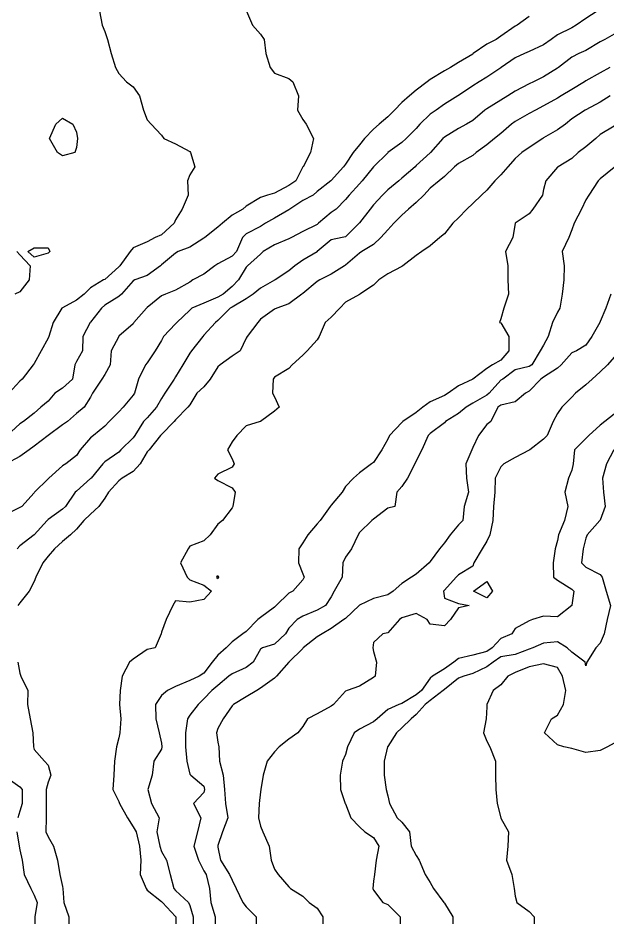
# Model space of a CAD drawing. Header units: metres. Extents: x 2681030 to 2681330, y 1246000 to 1246290.
# Drawn here: x 2681222.69 to 2681243.53, y 1246000 to 1246032 of the extents above; entities that cross this region are included whole.
import ezdxf

# ---------------------------------------------------------------- set-up
doc = ezdxf.new("R2010")
doc.units = ezdxf.units.M
doc.layers.add('BASIS_HOEHENLINIEN', color=8, linetype='Continuous')

msp = doc.modelspace()

# ---------------------------------------------------------------- linework, layer by layer
at = {"layer": 'BASIS_HOEHENLINIEN'}
for points in [[(2681243.152, 1246032.25, 441), (2681242.75, 1246031.982, 441), (2681242.404, 1246031.75, 441), (2681242.25, 1246031.656, 441), (2681241.75, 1246031.414, 441), (2681241.519, 1246031.25, 441), (2681241.25, 1246031.061, 441), (2681240.75, 1246030.823, 441), (2681240.583, 1246030.75, 441), (2681240.25, 1246030.596, 441), (2681239.754, 1246030.25, 441), (2681239.75, 1246030.247, 441), (2681239.25, 1246029.91, 441), (2681238.985, 1246029.75, 441), (2681238.75, 1246029.605, 441), (2681238.25, 1246029.264, 441), (2681238.227, 1246029.25, 441), (2681237.75, 1246028.964, 441), (2681237.454, 1246028.75, 441), (2681237.25, 1246028.606, 441), (2681236.884, 1246028.25, 441), (2681236.75, 1246028.104, 441), (2681236.401, 1246027.75, 441), (2681236.25, 1246027.608, 441), (2681235.756, 1246027.25, 441), (2681235.75, 1246027.245, 441), (2681235.251, 1246026.75, 441), (2681235.25, 1246026.749, 441), (2681234.846, 1246026.25, 441), (2681234.75, 1246026.151, 441), (2681234.38, 1246025.75, 441), (2681234.25, 1246025.593, 441), (2681233.925, 1246025.25, 441), (2681233.75, 1246025.136, 441), (2681233.297, 1246024.75, 441), (2681233.25, 1246024.711, 441), (2681232.75, 1246024.458, 441), (2681232.352, 1246024.25, 441), (2681232.25, 1246024.2, 441), (2681231.75, 1246023.995, 441), (2681231.352, 1246023.75, 441), (2681231.25, 1246023.662, 441), (2681230.793, 1246023.25, 441), (2681230.75, 1246023.204, 441), (2681230.472, 1246022.75, 441), (2681230.25, 1246022.52, 441), (2681229.928, 1246022.25, 441), (2681229.75, 1246022.144, 441), (2681229.25, 1246021.93, 441), (2681228.824, 1246021.75, 441), (2681228.75, 1246021.68, 441), (2681228.294, 1246021.25, 441), (2681228.25, 1246021.203, 441), (2681227.826, 1246020.75, 441), (2681227.75, 1246020.613, 441), (2681227.529, 1246020.25, 441), (2681227.25, 1246019.825, 441), (2681227.192, 1246019.75, 441), (2681226.938, 1246019.25, 441), (2681226.798, 1246018.75, 441), (2681226.75, 1246018.68, 441), (2681226.399, 1246018.25, 441), (2681226.25, 1246018.091, 441), (2681225.908, 1246017.75, 441), (2681225.75, 1246017.588, 441), (2681225.345, 1246017.25, 441), (2681225.25, 1246017.175, 441), (2681224.885, 1246016.75, 441), (2681224.75, 1246016.55, 441), (2681224.378, 1246016.25, 441), (2681224.25, 1246016.177, 441), (2681223.776, 1246015.75, 441), (2681223.75, 1246015.719, 441), (2681223.267, 1246015.25, 441), (2681223.25, 1246015.228, 441), (2681222.813, 1246014.75, 441), (2681222.75, 1246014.71, 441), (2681222.25, 1246014.46, 441)], [(2681240.75, 1246032.055, 441.5), (2681240.318, 1246031.75, 441.5), (2681240.25, 1246031.713, 441.5), (2681239.75, 1246031.365, 441.5), (2681239.575, 1246031.25, 441.5), (2681239.25, 1246031.083, 441.5), (2681238.771, 1246030.75, 441.5), (2681238.75, 1246030.732, 441.5), (2681238.25, 1246030.43, 441.5), (2681237.968, 1246030.25, 441.5), (2681237.75, 1246030.141, 441.5), (2681237.25, 1246029.835, 441.5), (2681237.143, 1246029.75, 441.5), (2681236.75, 1246029.45, 441.5), (2681236.522, 1246029.25, 441.5), (2681236.25, 1246029.014, 441.5), (2681235.986, 1246028.75, 441.5), (2681235.75, 1246028.518, 441.5), (2681235.449, 1246028.25, 441.5), (2681235.25, 1246028.076, 441.5), (2681234.929, 1246027.75, 441.5), (2681234.75, 1246027.518, 441.5), (2681234.53, 1246027.25, 441.5), (2681234.25, 1246026.846, 441.5), (2681234.18, 1246026.75, 441.5), (2681233.75, 1246026.264, 441.5), (2681233.738, 1246026.25, 441.5), (2681233.25, 1246025.876, 441.5), (2681233.11, 1246025.75, 441.5), (2681232.75, 1246025.552, 441.5), (2681232.283, 1246025.25, 441.5), (2681232.25, 1246025.223, 441.5), (2681231.75, 1246024.934, 441.5), (2681231.429, 1246024.75, 441.5), (2681231.25, 1246024.636, 441.5), (2681230.75, 1246024.375, 441.5), (2681230.618, 1246024.25, 441.5), (2681230.4, 1246023.75, 441.5), (2681230.25, 1246023.595, 441.5), (2681229.75, 1246023.321, 441.5), (2681229.643, 1246023.25, 441.5), (2681229.25, 1246022.955, 441.5), (2681228.86, 1246022.75, 441.5), (2681228.75, 1246022.67, 441.5), (2681228.25, 1246022.392, 441.5), (2681227.899, 1246022.25, 441.5), (2681227.75, 1246022.194, 441.5), (2681227.25, 1246021.774, 441.5), (2681227.225, 1246021.75, 441.5), (2681226.781, 1246021.25, 441.5), (2681226.75, 1246021.203, 441.5), (2681226.25, 1246020.762, 441.5), (2681226.242, 1246020.75, 441.5), (2681225.98, 1246020.25, 441.5), (2681225.94, 1246019.75, 441.5), (2681225.75, 1246019.406, 441.5), (2681225.649, 1246019.25, 441.5), (2681225.312, 1246018.75, 441.5), (2681225.25, 1246018.611, 441.5), (2681225.016, 1246018.25, 441.5), (2681224.75, 1246018.031, 441.5), (2681224.436, 1246017.75, 441.5), (2681224.25, 1246017.628, 441.5), (2681223.75, 1246017.251, 441.5), (2681223.749, 1246017.25, 441.5), (2681223.25, 1246016.882, 441.5), (2681223.071, 1246016.75, 441.5), (2681222.75, 1246016.51, 441.5), (2681222.263, 1246016.25, 441.5)], [(2681230.757, 1246032.25, 442), (2681230.973, 1246031.75, 442), (2681231.25, 1246031.429, 442), (2681231.377, 1246031.25, 442), (2681231.438, 1246030.75, 442), (2681231.597, 1246030.25, 442), (2681231.75, 1246030.059, 442), (2681232.25, 1246029.869, 442), (2681232.396, 1246029.75, 442), (2681232.6, 1246029.25, 442), (2681232.561, 1246028.75, 442), (2681232.75, 1246028.418, 442), (2681232.871, 1246028.25, 442), (2681233.128, 1246027.75, 442), (2681233.019, 1246027.25, 442), (2681232.756, 1246026.75, 442), (2681232.75, 1246026.743, 442), (2681232.496, 1246026.25, 442), (2681232.25, 1246026.083, 442), (2681231.75, 1246025.817, 442), (2681231.497, 1246025.75, 442), (2681231.25, 1246025.66, 442), (2681230.75, 1246025.351, 442), (2681230.626, 1246025.25, 442), (2681230.25, 1246025.035, 442), (2681229.912, 1246024.75, 442), (2681229.75, 1246024.613, 442), (2681229.286, 1246024.25, 442), (2681229.25, 1246024.221, 442), (2681228.75, 1246023.904, 442), (2681228.347, 1246023.75, 442), (2681228.25, 1246023.695, 442), (2681227.75, 1246023.28, 442), (2681227.717, 1246023.25, 442), (2681227.25, 1246022.905, 442), (2681226.81, 1246022.75, 442), (2681226.75, 1246022.72, 442), (2681226.337, 1246022.25, 442), (2681226.25, 1246022.167, 442), (2681225.75, 1246021.856, 442), (2681225.629, 1246021.75, 442), (2681225.25, 1246021.263, 442), (2681225.235, 1246021.25, 442), (2681224.977, 1246020.75, 442), (2681224.964, 1246020.25, 442), (2681224.75, 1246019.864, 442), (2681224.692, 1246019.75, 442), (2681224.607, 1246019.25, 442), (2681224.25, 1246018.929, 442), (2681223.985, 1246018.75, 442), (2681223.75, 1246018.471, 442), (2681223.492, 1246018.25, 442), (2681223.25, 1246018.041, 442), (2681222.874, 1246017.75, 442), (2681222.75, 1246017.664, 442), (2681222.301, 1246017.25, 442)], [(2681225.564, 1246032.25, 442.5), (2681225.652, 1246031.75, 442.5), (2681225.75, 1246031.527, 442.5), (2681225.846, 1246031.25, 442.5), (2681225.971, 1246030.75, 442.5), (2681226.122, 1246030.25, 442.5), (2681226.25, 1246030.049, 442.5), (2681226.518, 1246029.75, 442.5), (2681226.75, 1246029.577, 442.5), (2681226.979, 1246029.25, 442.5), (2681227.122, 1246028.75, 442.5), (2681227.25, 1246028.412, 442.5), (2681227.384, 1246028.25, 442.5), (2681227.75, 1246027.865, 442.5), (2681227.838, 1246027.75, 442.5), (2681228.25, 1246027.555, 442.5), (2681228.75, 1246027.289, 442.5), (2681228.784, 1246027.25, 442.5), (2681228.936, 1246026.75, 442.5), (2681228.75, 1246026.463, 442.5), (2681228.673, 1246026.25, 442.5), (2681228.698, 1246025.75, 442.5), (2681228.487, 1246025.25, 442.5), (2681228.25, 1246024.877, 442.5), (2681228.2, 1246024.75, 442.5), (2681227.75, 1246024.349, 442.5), (2681227.533, 1246024.25, 442.5), (2681227.25, 1246024.099, 442.5), (2681226.75, 1246023.886, 442.5), (2681226.651, 1246023.75, 442.5), (2681226.276, 1246023.25, 442.5), (2681226.25, 1246023.218, 442.5), (2681225.75, 1246022.77, 442.5), (2681225.709, 1246022.75, 442.5), (2681225.25, 1246022.471, 442.5), (2681225.026, 1246022.25, 442.5), (2681224.75, 1246022.033, 442.5), (2681224.25, 1246021.766, 442.5), (2681224.232, 1246021.75, 442.5), (2681223.921, 1246021.25, 442.5), (2681223.774, 1246020.75, 442.5), (2681223.75, 1246020.697, 442.5), (2681223.498, 1246020.25, 442.5), (2681223.25, 1246019.798, 442.5), (2681223.219, 1246019.75, 442.5), (2681222.831, 1246019.25, 442.5), (2681222.75, 1246019.173, 442.5), (2681222.358, 1246018.75, 442.5)], [(2681243.75, 1246031.432, 440.5), (2681243.425, 1246031.25, 440.5), (2681243.25, 1246031.164, 440.5), (2681242.75, 1246030.857, 440.5), (2681242.5, 1246030.75, 440.5), (2681242.25, 1246030.618, 440.5), (2681241.784, 1246030.25, 440.5), (2681241.75, 1246030.231, 440.5), (2681241.25, 1246029.93, 440.5), (2681240.901, 1246029.75, 440.5), (2681240.75, 1246029.679, 440.5), (2681240.25, 1246029.42, 440.5), (2681239.987, 1246029.25, 440.5), (2681239.75, 1246029.097, 440.5), (2681239.25, 1246028.799, 440.5), (2681239.179, 1246028.75, 440.5), (2681238.75, 1246028.384, 440.5), (2681238.53, 1246028.25, 440.5), (2681238.25, 1246028.095, 440.5), (2681237.75, 1246027.792, 440.5), (2681237.699, 1246027.75, 440.5), (2681237.259, 1246027.25, 440.5), (2681237.25, 1246027.24, 440.5), (2681236.75, 1246026.79, 440.5), (2681236.712, 1246026.75, 440.5), (2681236.25, 1246026.342, 440.5), (2681236.141, 1246026.25, 440.5), (2681235.75, 1246025.933, 440.5), (2681235.559, 1246025.75, 440.5), (2681235.25, 1246025.4, 440.5), (2681235.132, 1246025.25, 440.5), (2681234.75, 1246024.764, 440.5), (2681234.735, 1246024.75, 440.5), (2681234.25, 1246024.275, 440.5), (2681234.138, 1246024.25, 440.5), (2681233.75, 1246024.163, 440.5), (2681233.26, 1246023.75, 440.5), (2681233.25, 1246023.744, 440.5), (2681232.75, 1246023.445, 440.5), (2681232.463, 1246023.25, 440.5), (2681232.25, 1246023.072, 440.5), (2681231.775, 1246022.75, 440.5), (2681231.75, 1246022.737, 440.5), (2681231.25, 1246022.46, 440.5), (2681230.996, 1246022.25, 440.5), (2681230.75, 1246022.085, 440.5), (2681230.25, 1246021.791, 440.5), (2681230.181, 1246021.75, 440.5), (2681229.75, 1246021.314, 440.5), (2681229.657, 1246021.25, 440.5), (2681229.25, 1246020.8, 440.5), (2681229.212, 1246020.75, 440.5), (2681228.812, 1246020.25, 440.5), (2681228.75, 1246020.162, 440.5), (2681228.511, 1246019.75, 440.5), (2681228.25, 1246019.331, 440.5), (2681228.201, 1246019.25, 440.5), (2681227.867, 1246018.75, 440.5), (2681227.75, 1246018.562, 440.5), (2681227.579, 1246018.25, 440.5), (2681227.25, 1246017.882, 440.5), (2681227.118, 1246017.75, 440.5), (2681226.81, 1246017.25, 440.5), (2681226.75, 1246017.173, 440.5), (2681226.316, 1246016.75, 440.5), (2681226.25, 1246016.668, 440.5), (2681225.75, 1246016.321, 440.5), (2681225.675, 1246016.25, 440.5), (2681225.262, 1246015.75, 440.5), (2681225.25, 1246015.735, 440.5), (2681224.75, 1246015.289, 440.5), (2681224.706, 1246015.25, 440.5), (2681224.363, 1246014.75, 440.5), (2681224.25, 1246014.647, 440.5), (2681223.75, 1246014.286, 440.5), (2681223.708, 1246014.25, 440.5), (2681223.25, 1246013.75, 440.5), (2681223.25, 1246013.75, 440.5), (2681222.75, 1246013.357, 440.5), (2681222.654, 1246013.25, 440.5)], [(2681243.593, 1246030.25, 440), (2681243.25, 1246030.064, 440), (2681242.75, 1246029.781, 440), (2681242.697, 1246029.75, 440), (2681242.25, 1246029.482, 440), (2681241.879, 1246029.25, 440), (2681241.75, 1246029.171, 440), (2681241.25, 1246028.897, 440), (2681240.974, 1246028.75, 440), (2681240.75, 1246028.629, 440), (2681240.25, 1246028.344, 440), (2681240.124, 1246028.25, 440), (2681239.75, 1246027.928, 440), (2681239.522, 1246027.75, 440), (2681239.25, 1246027.526, 440), (2681238.872, 1246027.25, 440), (2681238.75, 1246027.149, 440), (2681238.25, 1246026.86, 440), (2681238.11, 1246026.75, 440), (2681237.75, 1246026.401, 440), (2681237.561, 1246026.25, 440), (2681237.25, 1246025.995, 440), (2681237.022, 1246025.75, 440), (2681236.75, 1246025.49, 440), (2681236.485, 1246025.25, 440), (2681236.25, 1246025.044, 440), (2681235.958, 1246024.75, 440), (2681235.75, 1246024.52, 440), (2681235.508, 1246024.25, 440), (2681235.25, 1246024.007, 440), (2681234.836, 1246023.75, 440), (2681234.75, 1246023.694, 440), (2681234.25, 1246023.271, 440), (2681234.217, 1246023.25, 440), (2681233.75, 1246022.959, 440), (2681233.347, 1246022.75, 440), (2681233.25, 1246022.692, 440), (2681232.75, 1246022.271, 440), (2681232.717, 1246022.25, 440), (2681232.25, 1246021.909, 440), (2681231.83, 1246021.75, 440), (2681231.75, 1246021.712, 440), (2681231.25, 1246021.361, 440), (2681231.157, 1246021.25, 440), (2681230.778, 1246020.75, 440), (2681230.75, 1246020.698, 440), (2681230.529, 1246020.25, 440), (2681230.25, 1246020.052, 440), (2681229.827, 1246019.75, 440), (2681229.75, 1246019.686, 440), (2681229.475, 1246019.25, 440), (2681229.25, 1246018.979, 440), (2681229.005, 1246018.75, 440), (2681228.75, 1246018.336, 440), (2681228.681, 1246018.25, 440), (2681228.25, 1246017.806, 440), (2681228.2, 1246017.75, 440), (2681227.75, 1246017.288, 440), (2681227.719, 1246017.25, 440), (2681227.313, 1246016.75, 440), (2681227.25, 1246016.674, 440), (2681226.999, 1246016.25, 440), (2681226.75, 1246015.979, 440), (2681226.366, 1246015.75, 440), (2681226.25, 1246015.648, 440), (2681225.885, 1246015.25, 440), (2681225.75, 1246015.044, 440), (2681225.538, 1246014.75, 440), (2681225.25, 1246014.475, 440), (2681225.013, 1246014.25, 440), (2681224.75, 1246013.944, 440), (2681224.54, 1246013.75, 440), (2681224.25, 1246013.505, 440), (2681223.973, 1246013.25, 440), (2681223.75, 1246012.995, 440), (2681223.56, 1246012.75, 440), (2681223.307, 1246012.25, 440), (2681223.25, 1246012.101, 440), (2681223.081, 1246011.75, 440), (2681222.75, 1246011.348, 440), (2681222.68, 1246011.25, 440)], [(2681243.611, 1246029.25, 439.5), (2681243.25, 1246029.026, 439.5), (2681242.75, 1246028.759, 439.5), (2681242.73, 1246028.75, 439.5), (2681242.25, 1246028.436, 439.5), (2681242.032, 1246028.25, 439.5), (2681241.75, 1246028.052, 439.5), (2681241.25, 1246027.765, 439.5), (2681241.225, 1246027.75, 439.5), (2681240.75, 1246027.434, 439.5), (2681240.483, 1246027.25, 439.5), (2681240.25, 1246027.046, 439.5), (2681239.995, 1246026.75, 439.5), (2681239.75, 1246026.46, 439.5), (2681239.528, 1246026.25, 439.5), (2681239.25, 1246025.923, 439.5), (2681239.066, 1246025.75, 439.5), (2681238.75, 1246025.451, 439.5), (2681238.538, 1246025.25, 439.5), (2681238.25, 1246024.946, 439.5), (2681238.053, 1246024.75, 439.5), (2681237.75, 1246024.377, 439.5), (2681237.591, 1246024.25, 439.5), (2681237.25, 1246023.953, 439.5), (2681236.959, 1246023.75, 439.5), (2681236.75, 1246023.613, 439.5), (2681236.278, 1246023.25, 439.5), (2681236.25, 1246023.23, 439.5), (2681235.75, 1246022.969, 439.5), (2681235.43, 1246022.75, 439.5), (2681235.25, 1246022.56, 439.5), (2681234.766, 1246022.25, 439.5), (2681234.75, 1246022.24, 439.5), (2681234.25, 1246021.965, 439.5), (2681234.057, 1246021.75, 439.5), (2681233.75, 1246021.435, 439.5), (2681233.533, 1246021.25, 439.5), (2681233.322, 1246020.75, 439.5), (2681233.25, 1246020.638, 439.5), (2681232.901, 1246020.25, 439.5), (2681232.75, 1246020.098, 439.5), (2681232.372, 1246019.75, 439.5), (2681232.25, 1246019.627, 439.5), (2681231.75, 1246019.315, 439.5), (2681231.699, 1246019.25, 439.5), (2681231.672, 1246018.75, 439.5), (2681231.75, 1246018.619, 439.5), (2681231.914, 1246018.25, 439.5), (2681231.75, 1246018.117, 439.5), (2681231.25, 1246017.754, 439.5), (2681231.237, 1246017.75, 439.5), (2681230.75, 1246017.594, 439.5), (2681230.412, 1246017.25, 439.5), (2681230.25, 1246017.033, 439.5), (2681230.08, 1246016.75, 439.5), (2681230.25, 1246016.424, 439.5), (2681230.323, 1246016.25, 439.5), (2681230.25, 1246016.13, 439.5), (2681229.75, 1246015.891, 439.5), (2681229.629, 1246015.75, 439.5), (2681229.75, 1246015.67, 439.5), (2681230.25, 1246015.4, 439.5), (2681230.352, 1246015.25, 439.5), (2681230.272, 1246014.75, 439.5), (2681230.25, 1246014.696, 439.5), (2681229.91, 1246014.25, 439.5), (2681229.75, 1246014.121, 439.5), (2681229.47, 1246013.75, 439.5), (2681229.25, 1246013.533, 439.5), (2681228.75, 1246013.34, 439.5), (2681228.7, 1246013.25, 439.5), (2681228.419, 1246012.75, 439.5), (2681228.66, 1246012.25, 439.5), (2681228.75, 1246012.153, 439.5), (2681229.25, 1246011.962, 439.5), (2681229.523, 1246011.75, 439.5), (2681229.25, 1246011.46, 439.5), (2681228.75, 1246011.367, 439.5), (2681228.25, 1246011.412, 439.5), (2681228.15, 1246011.25, 439.5), (2681227.916, 1246010.75, 439.5), (2681227.75, 1246010.301, 439.5), (2681227.742, 1246010.25, 439.5), (2681227.533, 1246009.75, 439.5), (2681227.25, 1246009.69, 439.5), (2681226.75, 1246009.349, 439.5), (2681226.624, 1246009.25, 439.5), (2681226.363, 1246008.75, 439.5), (2681226.293, 1246008.25, 439.5), (2681226.266, 1246007.75, 439.5), (2681226.311, 1246007.25, 439.5), (2681226.281, 1246006.75, 439.5), (2681226.25, 1246006.57, 439.5), (2681226.168, 1246006.25, 439.5), (2681226.092, 1246005.75, 439.5), (2681226.066, 1246005.25, 439.5), (2681226.038, 1246004.75, 439.5), (2681226.25, 1246004.323, 439.5), (2681226.271, 1246004.25, 439.5), (2681226.55, 1246003.75, 439.5), (2681226.75, 1246003.431, 439.5), (2681226.856, 1246003.25, 439.5), (2681226.977, 1246002.75, 439.5), (2681227.02, 1246002.25, 439.5), (2681227.005, 1246001.75, 439.5), (2681227.209, 1246001.25, 439.5), (2681227.25, 1246001.189, 439.5), (2681227.75, 1246000.793, 439.5), (2681227.79, 1246000.75, 439.5), (2681228.25, 1246000.266, 439.5), (2681228.261, 1246000.25, 439.5), (2681228.261, 1246000, 439.5)], [(2681224.691, 1246027.25, 443), (2681224.25, 1246027.133, 443), (2681224.082, 1246027.25, 443), (2681223.797, 1246027.75, 443), (2681224.025, 1246028.25, 443), (2681224.25, 1246028.466, 443), (2681224.615, 1246028.25, 443), (2681224.75, 1246027.973, 443), (2681224.788, 1246027.75, 443), (2681224.75, 1246027.431, 443), (2681224.691, 1246027.25, 443)], [(2681243.75, 1246028.186, 439), (2681243.25, 1246027.885, 439), (2681243.102, 1246027.75, 439), (2681242.75, 1246027.456, 439), (2681242.475, 1246027.25, 439), (2681242.25, 1246027.045, 439), (2681241.766, 1246026.75, 439), (2681241.75, 1246026.736, 439), (2681241.332, 1246026.25, 439), (2681241.25, 1246025.951, 439), (2681241.213, 1246025.75, 439), (2681240.878, 1246025.25, 439), (2681240.75, 1246025.085, 439), (2681240.25, 1246024.751, 439), (2681240.249, 1246024.75, 439), (2681240.164, 1246024.25, 439), (2681239.908, 1246023.75, 439), (2681239.993, 1246023.25, 439), (2681239.993, 1246022.75, 439), (2681240.011, 1246022.25, 439), (2681239.846, 1246021.75, 439), (2681239.75, 1246021.378, 439), (2681239.697, 1246021.25, 439), (2681239.75, 1246021.23, 439), (2681240.028, 1246020.75, 439), (2681240.024, 1246020.25, 439), (2681239.75, 1246019.917, 439), (2681239.455, 1246019.75, 439), (2681239.25, 1246019.625, 439), (2681238.751, 1246019.25, 439), (2681238.75, 1246019.249, 439), (2681238.25, 1246019.003, 439), (2681237.885, 1246018.75, 439), (2681237.75, 1246018.665, 439), (2681237.25, 1246018.448, 439), (2681236.993, 1246018.25, 439), (2681236.75, 1246018.072, 439), (2681236.283, 1246017.75, 439), (2681236.25, 1246017.716, 439), (2681235.813, 1246017.25, 439), (2681235.75, 1246017.123, 439), (2681235.543, 1246016.75, 439), (2681235.25, 1246016.302, 439), (2681235.171, 1246016.25, 439), (2681234.75, 1246015.933, 439), (2681234.535, 1246015.75, 439), (2681234.25, 1246015.449, 439), (2681234.139, 1246015.25, 439), (2681233.75, 1246014.79, 439), (2681233.715, 1246014.75, 439), (2681233.36, 1246014.25, 439), (2681233.25, 1246014.135, 439), (2681232.922, 1246013.75, 439), (2681232.75, 1246013.463, 439), (2681232.61, 1246013.25, 439), (2681232.595, 1246012.75, 439), (2681232.75, 1246012.368, 439), (2681232.793, 1246012.25, 439), (2681232.75, 1246012.15, 439), (2681232.389, 1246011.75, 439), (2681232.25, 1246011.679, 439), (2681231.811, 1246011.25, 439), (2681231.75, 1246011.193, 439), (2681231.25, 1246010.827, 439), (2681231.16, 1246010.75, 439), (2681230.75, 1246010.333, 439), (2681230.627, 1246010.25, 439), (2681230.25, 1246009.959, 439), (2681230.038, 1246009.75, 439), (2681229.75, 1246009.492, 439), (2681229.539, 1246009.25, 439), (2681229.25, 1246008.858, 439), (2681229.079, 1246008.75, 439), (2681228.75, 1246008.598, 439), (2681228.25, 1246008.387, 439), (2681227.963, 1246008.25, 439), (2681227.75, 1246008.072, 439), (2681227.546, 1246007.75, 439), (2681227.553, 1246007.25, 439), (2681227.668, 1246006.75, 439), (2681227.75, 1246006.384, 439), (2681227.771, 1246006.25, 439), (2681227.75, 1246006.175, 439), (2681227.488, 1246005.75, 439), (2681227.425, 1246005.25, 439), (2681227.275, 1246004.75, 439), (2681227.401, 1246004.25, 439), (2681227.674, 1246003.75, 439), (2681227.591, 1246003.25, 439), (2681227.7, 1246002.75, 439), (2681227.75, 1246002.554, 439), (2681227.927, 1246002.25, 439), (2681228.06, 1246001.75, 439), (2681228.191, 1246001.25, 439), (2681228.25, 1246001.185, 439), (2681228.706, 1246000.75, 439), (2681228.75, 1246000.654, 439), (2681228.874, 1246000.25, 439), (2681228.874, 1246000, 439)], [(2681243.75, 1246026.728, 438.5), (2681243.25, 1246026.323, 438.5), (2681243.187, 1246026.25, 438.5), (2681242.856, 1246025.75, 438.5), (2681242.75, 1246025.578, 438.5), (2681242.592, 1246025.25, 438.5), (2681242.333, 1246024.75, 438.5), (2681242.25, 1246024.526, 438.5), (2681242.151, 1246024.25, 438.5), (2681241.911, 1246023.75, 438.5), (2681241.987, 1246023.25, 438.5), (2681241.972, 1246022.75, 438.5), (2681241.91, 1246022.25, 438.5), (2681241.827, 1246021.75, 438.5), (2681241.75, 1246021.613, 438.5), (2681241.573, 1246021.25, 438.5), (2681241.423, 1246020.75, 438.5), (2681241.25, 1246020.448, 438.5), (2681241.136, 1246020.25, 438.5), (2681240.841, 1246019.75, 438.5), (2681240.75, 1246019.687, 438.5), (2681240.25, 1246019.569, 438.5), (2681239.814, 1246019.25, 438.5), (2681239.75, 1246019.211, 438.5), (2681239.335, 1246018.75, 438.5), (2681239.25, 1246018.679, 438.5), (2681238.75, 1246018.393, 438.5), (2681238.525, 1246018.25, 438.5), (2681238.25, 1246018.032, 438.5), (2681237.79, 1246017.75, 438.5), (2681237.75, 1246017.699, 438.5), (2681237.25, 1246017.324, 438.5), (2681237.173, 1246017.25, 438.5), (2681236.959, 1246016.75, 438.5), (2681236.75, 1246016.364, 438.5), (2681236.709, 1246016.25, 438.5), (2681236.448, 1246015.75, 438.5), (2681236.25, 1246015.455, 438.5), (2681236.067, 1246015.25, 438.5), (2681235.994, 1246014.75, 438.5), (2681235.75, 1246014.69, 438.5), (2681235.25, 1246014.301, 438.5), (2681235.181, 1246014.25, 438.5), (2681234.75, 1246013.828, 438.5), (2681234.704, 1246013.75, 438.5), (2681234.464, 1246013.25, 438.5), (2681234.25, 1246012.951, 438.5), (2681234.156, 1246012.75, 438.5), (2681234.14, 1246012.25, 438.5), (2681233.853, 1246011.75, 438.5), (2681233.75, 1246011.556, 438.5), (2681233.546, 1246011.25, 438.5), (2681233.25, 1246011.087, 438.5), (2681232.75, 1246010.876, 438.5), (2681232.551, 1246010.75, 438.5), (2681232.25, 1246010.453, 438.5), (2681232.137, 1246010.25, 438.5), (2681231.75, 1246009.886, 438.5), (2681231.323, 1246009.75, 438.5), (2681231.25, 1246009.702, 438.5), (2681230.998, 1246009.25, 438.5), (2681230.75, 1246009.054, 438.5), (2681230.25, 1246008.837, 438.5), (2681230.13, 1246008.75, 438.5), (2681229.75, 1246008.418, 438.5), (2681229.53, 1246008.25, 438.5), (2681229.25, 1246007.947, 438.5), (2681229.049, 1246007.75, 438.5), (2681228.75, 1246007.373, 438.5), (2681228.675, 1246007.25, 438.5), (2681228.602, 1246006.75, 438.5), (2681228.603, 1246006.25, 438.5), (2681228.649, 1246005.75, 438.5), (2681228.75, 1246005.288, 438.5), (2681228.786, 1246005.25, 438.5), (2681229.25, 1246004.87, 438.5), (2681229.273, 1246004.75, 438.5), (2681229.25, 1246004.647, 438.5), (2681228.88, 1246004.25, 438.5), (2681229.144, 1246003.75, 438.5), (2681229.023, 1246003.25, 438.5), (2681228.892, 1246002.75, 438.5), (2681229.056, 1246002.25, 438.5), (2681229.25, 1246001.874, 438.5), (2681229.337, 1246001.75, 438.5), (2681229.444, 1246001.25, 438.5), (2681229.502, 1246000.75, 438.5), (2681229.655, 1246000.25, 438.5), (2681229.655, 1246000, 438.5)], [(2681222.64, 1246023.75, 443), (2681222.75, 1246023.64, 443), (2681223.114, 1246023.25, 443), (2681223.076, 1246022.75, 443), (2681222.75, 1246022.333, 443), (2681222.568, 1246022.25, 443)], [(2681223.807, 1246023.75, 443), (2681223.75, 1246023.701, 443), (2681223.25, 1246023.56, 443), (2681223.027, 1246023.75, 443), (2681223.25, 1246023.887, 443), (2681223.75, 1246023.883, 443), (2681223.807, 1246023.75, 443)], [(2681243.638, 1246022.25, 438), (2681243.458, 1246021.75, 438), (2681243.25, 1246021.283, 438), (2681243.239, 1246021.25, 438), (2681242.966, 1246020.75, 438), (2681242.75, 1246020.441, 438), (2681242.414, 1246020.25, 438), (2681242.25, 1246020.176, 438), (2681241.872, 1246019.75, 438), (2681241.75, 1246019.63, 438), (2681241.25, 1246019.316, 438), (2681241.156, 1246019.25, 438), (2681240.75, 1246018.822, 438), (2681240.62, 1246018.75, 438), (2681240.25, 1246018.443, 438), (2681239.75, 1246018.328, 438), (2681239.644, 1246018.25, 438), (2681239.387, 1246017.75, 438), (2681239.25, 1246017.648, 438), (2681238.952, 1246017.25, 438), (2681238.75, 1246016.825, 438), (2681238.715, 1246016.75, 438), (2681238.506, 1246016.25, 438), (2681238.533, 1246015.75, 438), (2681238.597, 1246015.25, 438), (2681238.449, 1246014.75, 438), (2681238.398, 1246014.25, 438), (2681238.25, 1246014.093, 438), (2681237.959, 1246013.75, 438), (2681237.75, 1246013.467, 438), (2681237.579, 1246013.25, 438), (2681237.25, 1246012.804, 438), (2681237.216, 1246012.75, 438), (2681236.75, 1246012.353, 438), (2681236.584, 1246012.25, 438), (2681236.25, 1246012.027, 438), (2681235.937, 1246011.75, 438), (2681235.75, 1246011.62, 438), (2681235.25, 1246011.501, 438), (2681234.75, 1246011.256, 438), (2681234.744, 1246011.25, 438), (2681234.25, 1246010.793, 438), (2681234.2, 1246010.75, 438), (2681233.75, 1246010.43, 438), (2681233.436, 1246010.25, 438), (2681233.25, 1246010.14, 438), (2681232.763, 1246009.75, 438), (2681232.75, 1246009.732, 438), (2681232.257, 1246009.25, 438), (2681232.25, 1246009.246, 438), (2681231.822, 1246008.75, 438), (2681231.75, 1246008.684, 438), (2681231.25, 1246008.325, 438), (2681231.123, 1246008.25, 438), (2681230.75, 1246008.026, 438), (2681230.292, 1246007.75, 438), (2681230.25, 1246007.702, 438), (2681229.935, 1246007.25, 438), (2681229.75, 1246006.908, 438), (2681229.702, 1246006.75, 438), (2681229.75, 1246006.424, 438), (2681229.785, 1246006.25, 438), (2681229.808, 1246005.75, 438), (2681229.936, 1246005.25, 438), (2681229.981, 1246004.75, 438), (2681230.017, 1246004.25, 438), (2681230.092, 1246003.75, 438), (2681229.905, 1246003.25, 438), (2681229.75, 1246002.775, 438), (2681229.742, 1246002.75, 438), (2681229.75, 1246002.705, 438), (2681229.842, 1246002.25, 438), (2681230.155, 1246001.75, 438), (2681230.25, 1246001.546, 438), (2681230.397, 1246001.25, 438), (2681230.629, 1246000.75, 438), (2681230.75, 1246000.606, 438), (2681231.096, 1246000.25, 438), (2681231.096, 1246000, 438)], [(2681243.75, 1246020.018, 437.5), (2681243.515, 1246019.75, 437.5), (2681243.25, 1246019.507, 437.5), (2681242.969, 1246019.25, 437.5), (2681242.75, 1246019.05, 437.5), (2681242.381, 1246018.75, 437.5), (2681242.25, 1246018.609, 437.5), (2681241.902, 1246018.25, 437.5), (2681241.75, 1246018.028, 437.5), (2681241.6, 1246017.75, 437.5), (2681241.378, 1246017.25, 437.5), (2681241.25, 1246017.125, 437.5), (2681240.768, 1246016.75, 437.5), (2681240.75, 1246016.738, 437.5), (2681240.25, 1246016.475, 437.5), (2681239.853, 1246016.25, 437.5), (2681239.75, 1246016.142, 437.5), (2681239.543, 1246015.75, 437.5), (2681239.535, 1246015.25, 437.5), (2681239.481, 1246014.75, 437.5), (2681239.462, 1246014.25, 437.5), (2681239.354, 1246013.75, 437.5), (2681239.25, 1246013.522, 437.5), (2681239.084, 1246013.25, 437.5), (2681238.796, 1246012.75, 437.5), (2681238.75, 1246012.639, 437.5), (2681238.25, 1246012.33, 437.5), (2681238.165, 1246012.25, 437.5), (2681237.75, 1246011.793, 437.5), (2681237.714, 1246011.75, 437.5), (2681237.75, 1246011.503, 437.5), (2681238.25, 1246011.321, 437.5), (2681238.622, 1246011.25, 437.5), (2681238.25, 1246011.162, 437.5), (2681237.971, 1246010.75, 437.5), (2681237.75, 1246010.535, 437.5), (2681237.25, 1246010.592, 437.5), (2681237.138, 1246010.75, 437.5), (2681236.75, 1246010.97, 437.5), (2681236.25, 1246010.814, 437.5), (2681236.165, 1246010.75, 437.5), (2681235.75, 1246010.282, 437.5), (2681235.576, 1246010.25, 437.5), (2681235.25, 1246009.939, 437.5), (2681235.216, 1246009.75, 437.5), (2681235.25, 1246009.627, 437.5), (2681235.355, 1246009.25, 437.5), (2681235.301, 1246008.75, 437.5), (2681235.25, 1246008.699, 437.5), (2681234.75, 1246008.393, 437.5), (2681234.319, 1246008.25, 437.5), (2681234.25, 1246008.222, 437.5), (2681233.83, 1246007.75, 437.5), (2681233.75, 1246007.687, 437.5), (2681233.25, 1246007.424, 437.5), (2681232.916, 1246007.25, 437.5), (2681232.75, 1246006.974, 437.5), (2681232.57, 1246006.75, 437.5), (2681232.25, 1246006.522, 437.5), (2681231.91, 1246006.25, 437.5), (2681231.75, 1246006.082, 437.5), (2681231.488, 1246005.75, 437.5), (2681231.347, 1246005.25, 437.5), (2681231.261, 1246004.75, 437.5), (2681231.25, 1246004.663, 437.5), (2681231.208, 1246004.25, 437.5), (2681231.176, 1246003.75, 437.5), (2681231.25, 1246003.452, 437.5), (2681231.34, 1246003.25, 437.5), (2681231.562, 1246002.75, 437.5), (2681231.627, 1246002.25, 437.5), (2681231.75, 1246001.929, 437.5), (2681231.873, 1246001.75, 437.5), (2681232.25, 1246001.311, 437.5), (2681232.317, 1246001.25, 437.5), (2681232.75, 1246000.976, 437.5), (2681232.977, 1246000.75, 437.5), (2681233.25, 1246000.551, 437.5), (2681233.453, 1246000.25, 437.5), (2681233.453, 1246000, 437.5)], [(2681243.75, 1246018.006, 437), (2681243.421, 1246017.75, 437), (2681243.25, 1246017.62, 437), (2681242.854, 1246017.25, 437), (2681242.75, 1246017.153, 437), (2681242.352, 1246016.75, 437), (2681242.296, 1246016.25, 437), (2681242.25, 1246016.027, 437), (2681242.136, 1246015.75, 437), (2681242.007, 1246015.25, 437), (2681242.11, 1246014.75, 437), (2681241.993, 1246014.25, 437), (2681241.78, 1246013.75, 437), (2681241.75, 1246013.54, 437), (2681241.664, 1246013.25, 437), (2681241.596, 1246012.75, 437), (2681241.605, 1246012.25, 437), (2681241.75, 1246012.142, 437), (2681242.25, 1246011.82, 437), (2681242.329, 1246011.75, 437), (2681242.25, 1246011.256, 437), (2681242.249, 1246011.25, 437), (2681241.75, 1246010.852, 437), (2681241.25, 1246010.871, 437), (2681240.864, 1246010.75, 437), (2681240.75, 1246010.708, 437), (2681240.25, 1246010.43, 437), (2681240.139, 1246010.25, 437), (2681239.75, 1246010.081, 437), (2681239.435, 1246009.75, 437), (2681239.25, 1246009.624, 437), (2681238.75, 1246009.492, 437), (2681238.25, 1246009.377, 437), (2681238.085, 1246009.25, 437), (2681237.75, 1246009.011, 437), (2681237.326, 1246008.75, 437), (2681237.25, 1246008.686, 437), (2681236.937, 1246008.25, 437), (2681236.75, 1246008.092, 437), (2681236.25, 1246007.783, 437), (2681236.142, 1246007.75, 437), (2681235.75, 1246007.575, 437), (2681235.371, 1246007.25, 437), (2681235.25, 1246007.144, 437), (2681234.75, 1246006.876, 437), (2681234.567, 1246006.75, 437), (2681234.328, 1246006.25, 437), (2681234.25, 1246005.986, 437), (2681234.155, 1246005.75, 437), (2681234.069, 1246005.25, 437), (2681234.076, 1246004.75, 437), (2681234.247, 1246004.25, 437), (2681234.25, 1246004.241, 437), (2681234.444, 1246003.75, 437), (2681234.75, 1246003.424, 437), (2681234.941, 1246003.25, 437), (2681235.25, 1246003.055, 437), (2681235.438, 1246002.75, 437), (2681235.337, 1246002.25, 437), (2681235.28, 1246001.75, 437), (2681235.25, 1246001.511, 437), (2681235.22, 1246001.25, 437), (2681235.25, 1246001.197, 437), (2681235.573, 1246000.75, 437), (2681235.75, 1246000.68, 437), (2681236.183, 1246000.25, 437), (2681236.183, 1246000, 437)], [(2681243.735, 1246016.75, 436.5), (2681243.476, 1246016.25, 436.5), (2681243.343, 1246015.75, 436.5), (2681243.377, 1246015.25, 436.5), (2681243.43, 1246014.75, 436.5), (2681243.25, 1246014.261, 436.5), (2681243.243, 1246014.25, 436.5), (2681242.798, 1246013.75, 436.5), (2681242.75, 1246013.631, 436.5), (2681242.657, 1246013.25, 436.5), (2681242.601, 1246012.75, 436.5), (2681242.75, 1246012.603, 436.5), (2681243.25, 1246012.34, 436.5), (2681243.329, 1246012.25, 436.5), (2681243.471, 1246011.75, 436.5), (2681243.622, 1246011.25, 436.5), (2681243.498, 1246010.75, 436.5), (2681243.392, 1246010.25, 436.5), (2681243.25, 1246009.921, 436.5), (2681243.108, 1246009.75, 436.5), (2681242.79, 1246009.25, 436.5), (2681242.75, 1246009.115, 436.5), (2681242.725, 1246009.25, 436.5), (2681242.25, 1246009.595, 436.5), (2681242.093, 1246009.75, 436.5), (2681241.75, 1246009.966, 436.5), (2681241.25, 1246009.923, 436.5), (2681240.873, 1246009.75, 436.5), (2681240.75, 1246009.711, 436.5), (2681240.25, 1246009.522, 436.5), (2681239.75, 1246009.429, 436.5), (2681239.473, 1246009.25, 436.5), (2681239.25, 1246009.085, 436.5), (2681238.75, 1246008.842, 436.5), (2681238.432, 1246008.75, 436.5), (2681238.25, 1246008.679, 436.5), (2681237.75, 1246008.284, 436.5), (2681237.71, 1246008.25, 436.5), (2681237.25, 1246007.894, 436.5), (2681237.068, 1246007.75, 436.5), (2681236.75, 1246007.393, 436.5), (2681236.571, 1246007.25, 436.5), (2681236.25, 1246006.932, 436.5), (2681236.059, 1246006.75, 436.5), (2681235.75, 1246006.263, 436.5), (2681235.739, 1246006.25, 436.5), (2681235.617, 1246005.75, 436.5), (2681235.625, 1246005.25, 436.5), (2681235.695, 1246004.75, 436.5), (2681235.75, 1246004.523, 436.5), (2681235.814, 1246004.25, 436.5), (2681236.077, 1246003.75, 436.5), (2681236.25, 1246003.588, 436.5), (2681236.513, 1246003.25, 436.5), (2681236.573, 1246002.75, 436.5), (2681236.75, 1246002.413, 436.5), (2681236.855, 1246002.25, 436.5), (2681237.075, 1246001.75, 436.5), (2681237.25, 1246001.458, 436.5), (2681237.364, 1246001.25, 436.5), (2681237.73, 1246000.75, 436.5), (2681237.75, 1246000.732, 436.5), (2681238.053, 1246000.25, 436.5), (2681238.053, 1246000, 436.5)], [(2681229.773, 1246012.25, 439.5), (2681229.75, 1246012.189, 439.5), (2681229.711, 1246012.25, 439.5), (2681229.75, 1246012.311, 439.5), (2681229.773, 1246012.25, 439.5)], [(2681239.445, 1246011.75, 437.5), (2681239.25, 1246011.523, 437.5), (2681238.777, 1246011.75, 437.5), (2681239.25, 1246012.096, 437.5), (2681239.445, 1246011.75, 437.5)], [(2681222.675, 1246009.25, 440), (2681222.75, 1246008.862, 440), (2681222.781, 1246008.75, 440), (2681223.024, 1246008.25, 440), (2681223.017, 1246007.75, 440), (2681223.117, 1246007.25, 440), (2681223.204, 1246006.75, 440), (2681223.23, 1246006.25, 440), (2681223.25, 1246006.158, 440), (2681223.616, 1246005.75, 440), (2681223.75, 1246005.605, 440), (2681223.84, 1246005.25, 440), (2681223.75, 1246005.001, 440), (2681223.675, 1246004.75, 440), (2681223.675, 1246004.25, 440), (2681223.677, 1246003.75, 440), (2681223.667, 1246003.25, 440), (2681223.75, 1246003.075, 440), (2681223.932, 1246002.75, 440), (2681224.08, 1246002.25, 440), (2681224.165, 1246001.75, 440), (2681224.25, 1246001.317, 440), (2681224.267, 1246001.25, 440), (2681224.297, 1246000.75, 440), (2681224.478, 1246000.25, 440), (2681224.478, 1246000, 440)], [(2681243.75, 1246006.38, 436), (2681243.517, 1246006.25, 436), (2681243.25, 1246006.128, 436), (2681242.75, 1246006.054, 436), (2681242.25, 1246006.194, 436), (2681241.975, 1246006.25, 436), (2681241.75, 1246006.325, 436), (2681241.29, 1246006.75, 436), (2681241.539, 1246007.25, 436), (2681241.75, 1246007.379, 436), (2681241.96, 1246007.75, 436), (2681242.042, 1246008.25, 436), (2681241.923, 1246008.75, 436), (2681241.75, 1246009.052, 436), (2681241.25, 1246009.183, 436), (2681240.75, 1246009.081, 436), (2681240.25, 1246008.887, 436), (2681239.993, 1246008.75, 436), (2681239.75, 1246008.444, 436), (2681239.478, 1246008.25, 436), (2681239.253, 1246007.75, 436), (2681239.25, 1246007.67, 436), (2681239.221, 1246007.25, 436), (2681239.128, 1246006.75, 436), (2681239.25, 1246006.459, 436), (2681239.352, 1246006.25, 436), (2681239.562, 1246005.75, 436), (2681239.562, 1246005.25, 436), (2681239.57, 1246004.75, 436), (2681239.616, 1246004.25, 436), (2681239.744, 1246003.75, 436), (2681239.75, 1246003.739, 436), (2681240.014, 1246003.25, 436), (2681239.987, 1246002.75, 436), (2681239.948, 1246002.25, 436), (2681240.133, 1246001.75, 436), (2681240.211, 1246001.25, 436), (2681240.25, 1246000.979, 436), (2681240.308, 1246000.75, 436), (2681240.75, 1246000.434, 436), (2681240.921, 1246000.25, 436), (2681240.921, 1246000, 436)], [(2681222.25, 1246005.19, 440.5), (2681222.75, 1246004.845, 440.5), (2681222.833, 1246004.75, 440.5), (2681222.835, 1246004.25, 440.5), (2681222.75, 1246003.986, 440.5), (2681222.679, 1246003.75, 440.5)], [(2681222.645, 1246003.25, 440.5), (2681222.723, 1246002.75, 440.5), (2681222.75, 1246002.62, 440.5), (2681222.826, 1246002.25, 440.5), (2681222.898, 1246001.75, 440.5), (2681223.133, 1246001.25, 440.5), (2681223.25, 1246001.018, 440.5), (2681223.356, 1246000.75, 440.5), (2681223.278, 1246000.25, 440.5), (2681223.278, 1246000, 440.5)]]:
    msp.add_polyline3d(points, dxfattribs=at)

doc.saveas('drawing.dxf')
